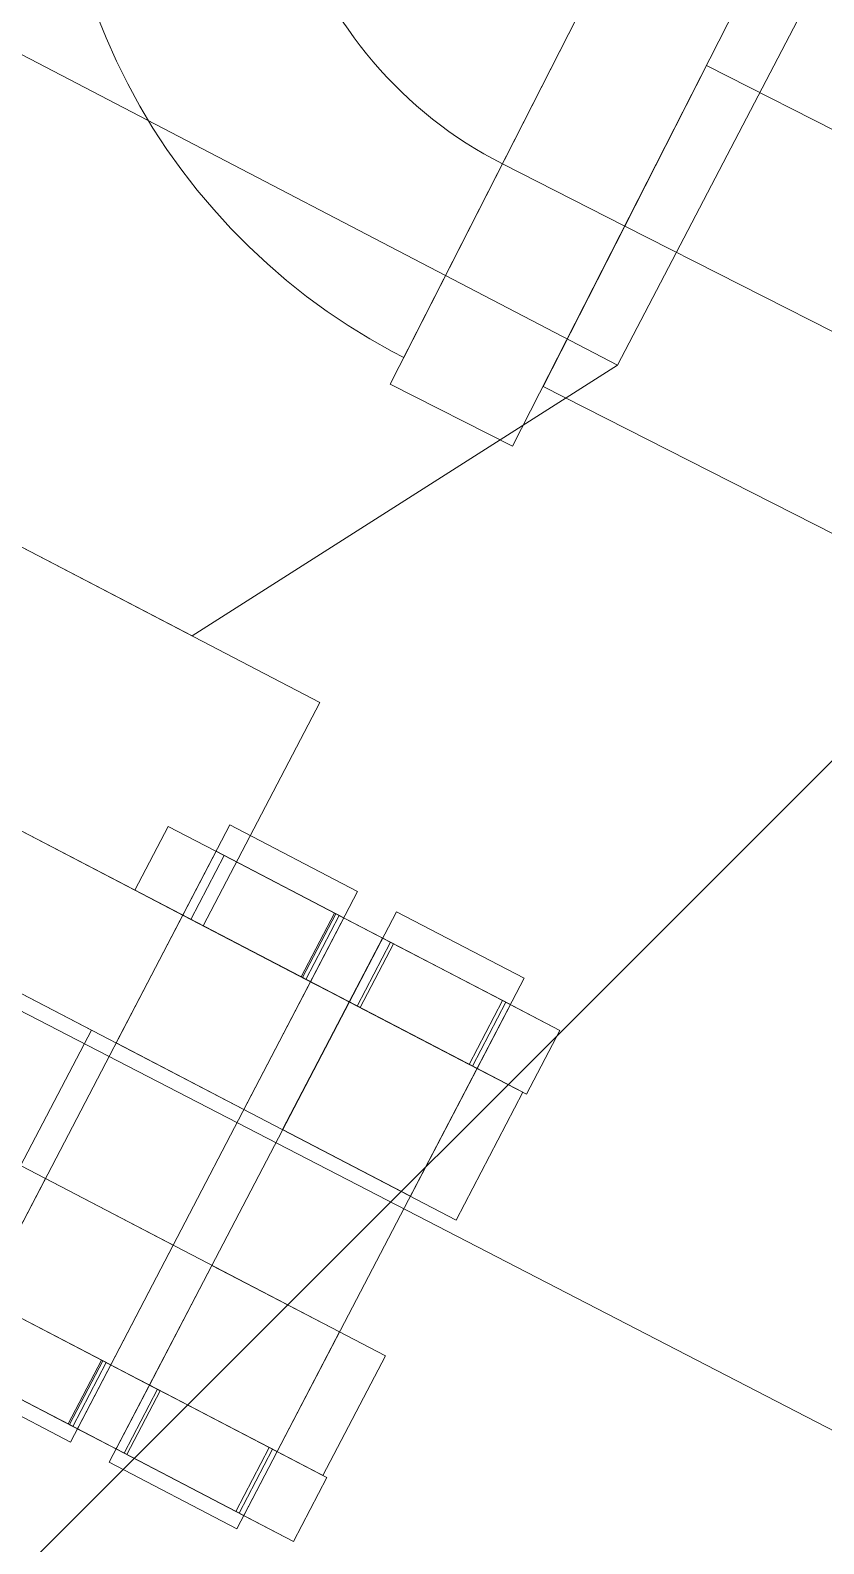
# Model space of a CAD drawing. Header units: metres. Extents: x -207 to 292, y -187 to 169.
# Drawn here: x -48.1936 to -48.0835, y -119.5841 to -119.3739 of the extents above; entities that cross this region are included whole.
import ezdxf

# ---------------------------------------------------------------- set-up
doc = ezdxf.new("R2010")
doc.units = ezdxf.units.M
for name, color, linetype, lineweight in [('A-ROOF-PATT', 7, 'Continuous', 9), ('M-EQPM', 7, 'Continuous', 9), ('P-PIPE', 7, 'Continuous', 9), ('P-PIPE-CNTR', 7, 'Continuous', 9)]:
    doc.layers.add(name, color=color, linetype=linetype, lineweight=lineweight)
doc.layers.add('PR10-ARQ-PL-001-Emplazamiento-C-1_dwg', color=7, linetype='Continuous', lineweight=9, true_color=0x767676)

# ---------------------------------------------------------------- blocks, each defined once
blk = doc.blocks.new('Bomba Centrifuga - Horizontal - Bomba Centrifuga - Horizontal-2291615-PLANTA EMPLAZAMIENTO ACTUALIZADO')
at = {"layer": 'M-EQPM'}
for p, q in [((0.0711041125250602, 0.2564377911898074), (0.0711041125250602, 0.3164377911898284)), ((-0.07110411252507502, 0.2564377911898507), (0.07110411252508002, 0.2564377911898507)), ((-0.07110411252507502, 0.2564377911898507), (0.07110411252508002, 0.2564377911898507)), ((0.03610411252501617, 0.1958160129248836), (0.0711041125250602, 0.2564377911898074)), ((-0.05610411252507842, 0.1958160129249356), (0.05610411252508343, 0.1958160129249356)), ((-0.05610411252507842, 0.1958160129249356), (0.05610411252508343, 0.1958160129249356)), ((-0.03610411252506998, 0.1958160129249356), (0.036104112525075, 0.1958160129249356)), ((-0.03610411252506998, 0.1958160129249356), (0.036104112525075, 0.1958160129249356)), ((0.05610411252508093, 0.1608160129248396), (0.05610411252501163, 0.1958160129248836)), ((0.05289644705240881, 0.1749477453830277), (0.05289644705240881, 0.08874494511309777)), ((0.05289644705240881, 0.1749477453830277), (0.05289644705240881, 0.08874494511309777)), ((0.07289644705242594, 0.1749477453830963), (0.05289644705242594, 0.1749477453830963)), ((0.07289644705242594, 0.1749477453830963), (0.05289644705242594, 0.1749477453830963)), ((0.07289644705242594, 0.1749477453830963), (0.05289644705242594, 0.1749477453830963)), ((0.07289644705242594, 0.1749477453830963), (0.05289644705242594, 0.1749477453830963)), ((0.07289644705240426, 0.08874494511313243), (0.07289644705240426, 0.1749477453830277)), ((0.07289644705240426, 0.08874494511313243), (0.07289644705240426, 0.1749477453830277)), ((0.07894900844661534, 0.1749477453830277), (0.07894900844658069, 0.08874494511309777)), ((0.098949008446622, 0.1749477453830963), (0.078949008446622, 0.1749477453830963)), ((0.098949008446622, 0.1749477453830963), (0.078949008446622, 0.1749477453830963)), ((0.09894900844657614, 0.08874494511313243), (0.09894900844657614, 0.1749477453830277)), ((0.05414644705242536, 0.1708160129249522), (0.04539671544480293, 0.1708160129249522)), ((0.04539671544480293, 0.1708160129249522), (0.05414644705242459, 0.1708160129249523)), ((0.04539671544480293, 0.1608160129249522), (0.04539671544480293, 0.1708160129249522)), ((0.05414644705242536, 0.1708160129249522), (0.04539671544480293, 0.1708160129249522)), ((0.04539671544480293, 0.1708160129249522), (0.05414644705242459, 0.1708160129249523)), ((0.04539671544480293, 0.1608160129249522), (0.04539671544480293, 0.1708160129249522)), ((0.05289644705240881, 0.1708160129248719), (0.05289644705237415, 0.1608160129248742)), ((0.05289644705242594, 0.1708160129249522), (0.07289644705242594, 0.1708160129249522)), ((0.05289644705242594, 0.1708160129249522), (0.07289644705242594, 0.1708160129249522)), ((0.05289644705240881, 0.1708160129248719), (0.05289644705237415, 0.1608160129248742)), ((0.05289644705242594, 0.1708160129249522), (0.07289644705242594, 0.1708160129249522)), ((0.05289644705242594, 0.1708160129249522), (0.07289644705242594, 0.1708160129249522)), ((0.05414644705242459, 0.1708160129249523), (0.07216507226637077, 0.1708160129249523)), ((0.07164644705242659, 0.1708160129249522), (0.05414644705242536, 0.1708160129249522)), ((0.05414644705242459, 0.1708160129249523), (0.05414644705242459, 0.1608160129249523)), ((0.05414644705242536, 0.1608160129249522), (0.05414644705242536, 0.1708160129249522)), ((0.05414644705242459, 0.1708160129249523), (0.07216507226637077, 0.1708160129249523)), ((0.07164644705242659, 0.1708160129249522), (0.05414644705242536, 0.1708160129249522)), ((0.05414644705242459, 0.1708160129249523), (0.05414644705242459, 0.1608160129249523)), ((0.05414644705242536, 0.1608160129249522), (0.05414644705242536, 0.1708160129249522)), ((0.08019900844662144, 0.1708160129249522), (0.07144927683899899, 0.1708160129249522)), ((0.07144927683899899, 0.1708160129249522), (0.08019900844662066, 0.1708160129249523)), ((0.07144927683899899, 0.1608160129249522), (0.07144927683899899, 0.1708160129249522)), ((0.08065549126702073, 0.1708160129249522), (0.07164644705242659, 0.1708160129249522)), ((0.07164644705242659, 0.1608160129249522), (0.07164644705242659, 0.1708160129249522)), ((0.08065549126702073, 0.1708160129249522), (0.07164644705242659, 0.1708160129249522)), ((0.07164644705242659, 0.1608160129249522), (0.07164644705242659, 0.1708160129249522)), ((0.07216507226637077, 0.1708160129249523), (0.08065549126702073, 0.1708160129249522)), ((0.07216507226637077, 0.1608160129249523), (0.07216507226637077, 0.1708160129249523)), ((0.07216507226637077, 0.1708160129249523), (0.08065549126702073, 0.1708160129249522)), ((0.07216507226637077, 0.1608160129249523), (0.07216507226637077, 0.1708160129249523)), ((0.07289644705240426, 0.1608160129248396), (0.07289644705240426, 0.1708160129249066)), ((0.07289644705240426, 0.1608160129248396), (0.07289644705240426, 0.1708160129249066)), ((0.07894900844654604, 0.1708160129248719), (0.07894900844661534, 0.1608160129248742)), ((0.078949008446622, 0.1708160129249522), (0.098949008446622, 0.1708160129249522)), ((0.078949008446622, 0.1708160129249522), (0.098949008446622, 0.1708160129249522)), ((0.08019900844662066, 0.1708160129249523), (0.09821763366056684, 0.1708160129249523)), ((0.09769900844662265, 0.1708160129249522), (0.08019900844662144, 0.1708160129249522)), ((0.08019900844662066, 0.1708160129249523), (0.08019900844662066, 0.1608160129249523)), ((0.08019900844662144, 0.1608160129249522), (0.08019900844662144, 0.1708160129249522)), ((0.08065549126702073, 0.1708160129249522), (0.08065549126702073, 0.1608160129249522)), ((0.08065549126702073, 0.1708160129249522), (0.08065549126702073, 0.1608160129249522)), ((0.1067080526612168, 0.1708160129249522), (0.09769900844662265, 0.1708160129249522)), ((0.09769900844662265, 0.1608160129249522), (0.09769900844662265, 0.1708160129249522)), ((0.09821763366056684, 0.1708160129249523), (0.1067080526612168, 0.1708160129249522)), ((0.09821763366056684, 0.1608160129249523), (0.09821763366056684, 0.1708160129249523)), ((0.0989490084466108, 0.1608160129249089), (0.09894900844654149, 0.1708160129249066)), ((0.1067080526612168, 0.1708160129249522), (0.1067080526612168, 0.1608160129249522)), ((-0.1061041125251212, 0.1608160129249522), (0.1061041125251262, 0.1608160129249522)), ((-0.1061041125251212, 0.1608160129249522), (0.1061041125251262, 0.1608160129249522)), ((-0.05610411252507842, 0.1608160129249522), (0.05610411252508343, 0.1608160129249522)), ((-0.05610411252507842, 0.1608160129249522), (0.05610411252508343, 0.1608160129249522)), ((0.05414644705242459, 0.1608160129249523), (0.04539671544480293, 0.1608160129249522)), ((0.04539671544480293, 0.1608160129249522), (0.05414644705242536, 0.1608160129249522)), ((0.05414644705242459, 0.1608160129249523), (0.04539671544480293, 0.1608160129249522)), ((0.04539671544480293, 0.1608160129249522), (0.05414644705242536, 0.1608160129249522)), ((0.07289644705242594, 0.1608160129249522), (0.05289644705242594, 0.1608160129249522)), ((0.07289644705242594, 0.1608160129249522), (0.05289644705242594, 0.1608160129249522)), ((0.07289644705242594, 0.1608160129249522), (0.05289644705242594, 0.1608160129249522)), ((0.07289644705242594, 0.1608160129249522), (0.05289644705242594, 0.1608160129249522)), ((0.05289644705237415, 0.1608160129248742), (0.05289644705240881, 0.1408160129249481)), ((0.05289644705237415, 0.1608160129248742), (0.05289644705240881, 0.1408160129249481)), ((0.05289644705242597, 0.1608160129249522), (0.07289644705242591, 0.1608160129249522)), ((0.05289644705242597, 0.1608160129249522), (0.07289644705242591, 0.1608160129249522)), ((0.05289644705242597, 0.1608160129249522), (0.07289644705242591, 0.1608160129249522)), ((0.05289644705242597, 0.1608160129249522), (0.07289644705242591, 0.1608160129249522)), ((0.05414644705242536, 0.1608160129249522), (0.07164644705242659, 0.1608160129249522)), ((0.07216507226637077, 0.1608160129249523), (0.05414644705242459, 0.1608160129249523)), ((0.05414644705242536, 0.1608160129249522), (0.07164644705242659, 0.1608160129249522)), ((0.07216507226637077, 0.1608160129249523), (0.05414644705242459, 0.1608160129249523)), ((0.08019900844662066, 0.1608160129249523), (0.07144927683899899, 0.1608160129249522)), ((0.07144927683899899, 0.1608160129249522), (0.08019900844662144, 0.1608160129249522)), ((0.07164644705242659, 0.1608160129249522), (0.08065549126702073, 0.1608160129249522)), ((0.07164644705242659, 0.1608160129249522), (0.08065549126702073, 0.1608160129249522)), ((0.08065549126702073, 0.1608160129249522), (0.07216507226637077, 0.1608160129249523)), ((0.08065549126702073, 0.1608160129249522), (0.07216507226637077, 0.1608160129249523)), ((0.07289644705240426, 0.1408160129249134), (0.07289644705240426, 0.1608160129248396)), ((0.07289644705240426, 0.1408160129249134), (0.07289644705240426, 0.1608160129248396)), ((0.098949008446622, 0.1608160129249522), (0.078949008446622, 0.1608160129249522)), ((0.098949008446622, 0.1608160129249522), (0.078949008446622, 0.1608160129249522)), ((0.07894900844661534, 0.1608160129248742), (0.07894900844654604, 0.1408160129249481)), ((0.07894900844662202, 0.1608160129249522), (0.09894900844662198, 0.1608160129249522)), ((0.07894900844662202, 0.1608160129249522), (0.09894900844662198, 0.1608160129249522)), ((0.08019900844662144, 0.1608160129249522), (0.09769900844662265, 0.1608160129249522)), ((0.09821763366056684, 0.1608160129249523), (0.08019900844662066, 0.1608160129249523)), ((0.09769900844662265, 0.1608160129249522), (0.1067080526612168, 0.1608160129249522)), ((0.1067080526612168, 0.1608160129249522), (0.09821763366056684, 0.1608160129249523)), ((0.0989490084466108, 0.1408160129249134), (0.0989490084466108, 0.1608160129249089)), ((0.1061041125251042, 0.1408160129249134), (0.1061041125250696, 0.1608160129249089)), ((-0.1061041125251212, 0.1408160129249741), (0.1061041125251262, 0.1408160129249741)), ((-0.1061041125251212, 0.1408160129249741), (0.1061041125251262, 0.1408160129249741)), ((-0.0490330447132742, 0.1408160129249741), (0.04903304471327921, 0.1408160129249741)), ((-0.0490330447132742, 0.1408160129249741), (0.04903304471327921, 0.1408160129249741)), ((0.04903304471323772, 0.1195660129249312), (0.04903304471327238, 0.1408160129249134)), ((0.07289644705242591, 0.1408160129249741), (0.05289644705242597, 0.1408160129249741)), ((0.07289644705242591, 0.1408160129249741), (0.05289644705242597, 0.1408160129249741)), ((0.07289644705242591, 0.1408160129249741), (0.05289644705242597, 0.1408160129249741)), ((0.07289644705242591, 0.1408160129249741), (0.05289644705242597, 0.1408160129249741)), ((0.09894900844662198, 0.1408160129249741), (0.07894900844662202, 0.1408160129249741)), ((0.09894900844662198, 0.1408160129249741), (0.07894900844662202, 0.1408160129249741)), ((-0.1061041125251472, 0.1195660129249659), (0.1061041125251522, 0.1195660129249659)), ((-0.1061041125251472, 0.1195660129249659), (0.1061041125251522, 0.1195660129249659)), ((0.05289644705237415, 0.1195660129249312), (0.05289644705240881, 0.1008160129249225)), ((0.05289644705237415, 0.1195660129249312), (0.05289644705240881, 0.1008160129249225)), ((0.05289644705242597, 0.1195660129249659), (0.07289644705242591, 0.1195660129249659)), ((0.05289644705242597, 0.1195660129249659), (0.07289644705242591, 0.1195660129249659)), ((0.05289644705242597, 0.1195660129249659), (0.07289644705242591, 0.1195660129249659)), ((0.05289644705242597, 0.1195660129249659), (0.07289644705242591, 0.1195660129249659)), ((0.07289644705233496, 0.1008160129249225), (0.07289644705240426, 0.1195660129249312)), ((0.07289644705233496, 0.1008160129249225), (0.07289644705240426, 0.1195660129249312)), ((0.07894900844658069, 0.1195660129249312), (0.07894900844654604, 0.1008160129249225)), ((0.07894900844662202, 0.1195660129249659), (0.09894900844662198, 0.1195660129249659)), ((0.07894900844662202, 0.1195660129249659), (0.09894900844662198, 0.1195660129249659)), ((0.0989490084466108, 0.1008160129249225), (0.09894900844657614, 0.1195660129249312)), ((0.1061041125251042, 0.1008160129249225), (0.1061041125251042, 0.1195660129249312)), ((-0.1061041125251472, 0.1008160129249658), (0.1061041125251522, 0.1008160129249658)), ((-0.1061041125251472, 0.1008160129249658), (0.1061041125251522, 0.1008160129249658)), ((0.05289644705242594, 0.1008160129249659), (0.07289644705242594, 0.1008160129249659)), ((0.05289644705242594, 0.1008160129249659), (0.07289644705242594, 0.1008160129249659)), ((0.05289644705242594, 0.1008160129249659), (0.07289644705242594, 0.1008160129249659)), ((0.05289644705242594, 0.1008160129249659), (0.07289644705242594, 0.1008160129249659)), ((0.07289644705242591, 0.1008160129249658), (0.05289644705242597, 0.1008160129249658)), ((0.07289644705242591, 0.1008160129249658), (0.05289644705242597, 0.1008160129249658)), ((0.07289644705242591, 0.1008160129249658), (0.05289644705242597, 0.1008160129249658)), ((0.07289644705242591, 0.1008160129249658), (0.05289644705242597, 0.1008160129249658)), ((0.05414644705242459, 0.1008160129249658), (0.07216507226637077, 0.1008160129249658)), ((0.07164644705242659, 0.1008160129249659), (0.05414644705242536, 0.1008160129249659)), ((0.05414644705242459, 0.1008160129249658), (0.07216507226637077, 0.1008160129249658)), ((0.07164644705242659, 0.1008160129249659), (0.05414644705242536, 0.1008160129249659)), ((0.08019900844662144, 0.1008160129249659), (0.07144927683899899, 0.1008160129249659)), ((0.07144927683899899, 0.1008160129249659), (0.08019900844662066, 0.1008160129249658)), ((0.07144927683899899, 0.09081601292496583), (0.07144927683899899, 0.1008160129249659)), ((0.08065549126702073, 0.1008160129249659), (0.07164644705242659, 0.1008160129249659)), ((0.07164644705242659, 0.09081601292496587), (0.07164644705242659, 0.1008160129249659)), ((0.08065549126702073, 0.1008160129249659), (0.07164644705242659, 0.1008160129249659)), ((0.07164644705242659, 0.09081601292496587), (0.07164644705242659, 0.1008160129249659)), ((0.07216507226637077, 0.1008160129249658), (0.08065549126702073, 0.1008160129249659)), ((0.07216507226637077, 0.0908160129249658), (0.07216507226637077, 0.1008160129249658)), ((0.07216507226637077, 0.1008160129249658), (0.08065549126702073, 0.1008160129249659)), ((0.07216507226637077, 0.0908160129249658), (0.07216507226637077, 0.1008160129249658)), ((0.07289644705240426, 0.09081601292489014), (0.07289644705233496, 0.1008160129249225)), ((0.07289644705240426, 0.09081601292489014), (0.07289644705233496, 0.1008160129249225)), ((0.07894900844654604, 0.1008160129249225), (0.07894900844661534, 0.09081601292489014)), ((0.078949008446622, 0.1008160129249659), (0.098949008446622, 0.1008160129249659)), ((0.078949008446622, 0.1008160129249659), (0.098949008446622, 0.1008160129249659)), ((0.09894900844662198, 0.1008160129249658), (0.07894900844662202, 0.1008160129249658)), ((0.09894900844662198, 0.1008160129249658), (0.07894900844662202, 0.1008160129249658)), ((0.08019900844662066, 0.1008160129249658), (0.09821763366056684, 0.1008160129249658)), ((0.09769900844662265, 0.1008160129249659), (0.08019900844662144, 0.1008160129249659)), ((0.08019900844662144, 0.09081601292496587), (0.08019900844662144, 0.1008160129249659)), ((0.08019900844662066, 0.1008160129249658), (0.08019900844662066, 0.0908160129249658)), ((0.08065549126702073, 0.1008160129249659), (0.08065549126702073, 0.09081601292496583)), ((0.08065549126702073, 0.1008160129249659), (0.08065549126702073, 0.09081601292496583)), ((0.1067080526612168, 0.1008160129249659), (0.09769900844662265, 0.1008160129249659)), ((0.09769900844662265, 0.09081601292496587), (0.09769900844662265, 0.1008160129249659)), ((0.09821763366056684, 0.1008160129249658), (0.1067080526612168, 0.1008160129249659)), ((0.09821763366056684, 0.0908160129249658), (0.09821763366056684, 0.1008160129249658)), ((0.0989490084466108, 0.09081601292489014), (0.0989490084466108, 0.1008160129249225)), ((0.1067080526612168, 0.1008160129249659), (0.1067080526612168, 0.09081601292496583)), ((0.07289644705242594, 0.09081601292496583), (0.05289644705242594, 0.09081601292496583)), ((0.07289644705242594, 0.09081601292496583), (0.05289644705242594, 0.09081601292496583)), ((0.07289644705242594, 0.09081601292496583), (0.05289644705242594, 0.09081601292496583)), ((0.07289644705242594, 0.09081601292496583), (0.05289644705242594, 0.09081601292496583)), ((0.05414644705242536, 0.09081601292496587), (0.07164644705242659, 0.09081601292496587)), ((0.07216507226637077, 0.0908160129249658), (0.05414644705242459, 0.0908160129249658)), ((0.05414644705242536, 0.09081601292496587), (0.07164644705242659, 0.09081601292496587)), ((0.07216507226637077, 0.0908160129249658), (0.05414644705242459, 0.0908160129249658)), ((0.08019900844662066, 0.0908160129249658), (0.07144927683899899, 0.09081601292496583)), ((0.07144927683899899, 0.09081601292496583), (0.08019900844662144, 0.09081601292496587)), ((0.07164644705242659, 0.09081601292496587), (0.08065549126702073, 0.09081601292496583)), ((0.07164644705242659, 0.09081601292496587), (0.08065549126702073, 0.09081601292496583)), ((0.08065549126702073, 0.09081601292496583), (0.07216507226637077, 0.0908160129249658)), ((0.08065549126702073, 0.09081601292496583), (0.07216507226637077, 0.0908160129249658)), ((0.098949008446622, 0.09081601292496583), (0.078949008446622, 0.09081601292496583)), ((0.098949008446622, 0.09081601292496583), (0.078949008446622, 0.09081601292496583)), ((0.08019900844662144, 0.09081601292496587), (0.09769900844662265, 0.09081601292496587)), ((0.09821763366056684, 0.0908160129249658), (0.08019900844662066, 0.0908160129249658)), ((0.09769900844662265, 0.09081601292496587), (0.1067080526612168, 0.09081601292496583)), ((0.1067080526612168, 0.09081601292496583), (0.09821763366056684, 0.0908160129249658)), ((0.05289644705242594, 0.08874494511315063), (0.07289644705242594, 0.08874494511315063)), ((0.05289644705242594, 0.08874494511315063), (0.07289644705242594, 0.08874494511315063)), ((0.05289644705242594, 0.08874494511315063), (0.07289644705242594, 0.08874494511315063)), ((0.05289644705242594, 0.08874494511315063), (0.07289644705242594, 0.08874494511315063)), ((0.078949008446622, 0.08874494511315063), (0.098949008446622, 0.08874494511315063)), ((0.078949008446622, 0.08874494511315063), (0.098949008446622, 0.08874494511315063))]:
    blk.add_line(p, q, dxfattribs=at)
for centre, radius, start, end in [((0, 0.001346170103430268), 0.10114154695199, 359.9999999999996, 179.9999999999998), ((0, 0.001346170103430268), 0.1011415469519899, 4.198332179531842e-13, 180.0000000000003), ((8.662937034387142e-15, 0.001346170103430336), 0.10114154695199, 359.9999999999996, 179.9999999999998), ((8.662937034387142e-15, 0.001346170103430336), 0.1011415469519899, 4.134721085902572e-13, 180.0000000000002)]:
    blk.add_arc(centre, radius, start, end, dxfattribs=at)
blk = doc.blocks.new('Plastico - Codo - PL - Codo-2303329-PLANTA EMPLAZAMIENTO ACTUALIZADO')
at = {"layer": 'P-PIPE'}
for p, q in [((0.0335520548903146, 0.07813243506915965), (-0.03507545578708662, 0.07746050734746317)), ((0.0335520548903146, 0.07813243506915965), (-0.03507545578708662, 0.07746050734746317)), ((0.03373856332541445, 0.0590833480935742), (0.03355205489042528, 0.07813243506914697)), ((-0.03507545578706368, 0.07746050734742112), (-0.0348889473520052, 0.05841142037184836)), ((-0.03488894735212275, 0.05841142037187069), (0.03373856332527846, 0.05908334809356717)), ((-0.03488894735212275, 0.05841142037187069), (0.03373856332527846, 0.05908334809356717)), ((-0.03073624639144361, 0.05845207921069275), (0.02958586236459929, 0.0590426892547451)), ((-0.03073624639144361, 0.05845207921069275), (0.02958586236459929, 0.0590426892547451)), ((-0.05875019999991019, 0.03431539999995666), (-0.07780019999994484, 0.03431539999999132)), ((-0.07780019999999346, 0.03431539999999157), (-0.07780019999999346, -0.03431540000000843)), ((-0.07780019999999346, 0.03431539999999157), (-0.07780019999999346, -0.03431540000000843)), ((-0.05875019999999348, -0.03431540000000843), (-0.05875019999999348, 0.03431539999999157)), ((-0.05875019999999348, -0.03431540000000843), (-0.05875019999999348, 0.03431539999999157)), ((-0.05875019999999347, 0.0301624999999916), (-0.05875019999999347, -0.03016250000000841)), ((-0.05875019999999347, 0.0301624999999916), (-0.05875019999999347, -0.03016250000000841)), ((-0.07780019999994484, -0.03431540000002597), (-0.05875019999987553, -0.03431539999999132))]:
    blk.add_line(p, q, dxfattribs=at)
at = {"layer": 'P-PIPE', "flags": 128}
for points in [[(-0.05875019999987553, -0.0301625000000462), (-0.05521753036819455, -0.03009183718541099), (-0.05169051225436661, -0.02987996178708145), (-0.04817478813491061, -0.02952721276041866), (-0.04467598241847354, -0.02903415442861533), (-0.04119969244784561, -0.02840157557987914), (-0.03775147954532486, -0.02763048820531212), (-0.034336860116158, -0.02672212588036219), (-0.03096129682280953, -0.02567794179092089), (-0.02763018984655309, -0.0244996064086763), (-0.02434886824795913, -0.02318900481908204), (-0.02112258144166381, -0.02174823370488793), (-0.01795649079827535, -0.02017959799268247), (-0.01485566138738222, -0.01848560716494185), (-0.01182505387458832, -0.01666897124562502), (-0.00886951658546568, -0.01473259646465085), (-0.005993777749141828, -0.01267958060860383), (-0.003202437934238969, -0.01051320806487565), (-0.0004999626892238666, -0.00823694456745534), (0.002109324602193556, -0.005854431652372296), (0.004621249636994708, -0.003369480831975125), (0.007031793870798629, -0.0007860674975407165), (0.00933710094718199, 0.001891675440742256), (0.0115334828665912, 0.004659464165361533), (0.01361742588649559, 0.00751287080480006), (0.01558559614255928, 0.01044733051711564), (0.01743484498223834, 0.01345814879276222), (0.01916221400186278, 0.01654050896473255), (0.02076493977958025, 0.01968947991434461), (0.02224045829591423, 0.0229000239598161), (0.02358640903611513, 0.02616700491553329), (0.02480063876598806, 0.0294851963088815), (0.02588120497707359, 0.03284928974150398), (0.02682637899400861, 0.03625390338150983), (0.02763464873987441, 0.03969359057335915), (0.02830472115551247, 0.04316284855132235), (0.0288355242680952, 0.04665612724272215), (0.02922620890576372, 0.05016783814682022), (0.02947615005646157, 0.05369236327521085), (0.02958494786770689, 0.05722406413972204), (0.02958586236469482, 0.05904268925473416)], [(-0.03073624639135487, 0.05845207921068841), (-0.03074768617606142, 0.05733160046086815), (-0.03080392400934589, 0.05621247544392736), (-0.03090486992262222, 0.05509649452116237), (-0.03105036242405176, 0.05398544302396031), (-0.03124016875659481, 0.05288109839766349), (-0.03147398527058622, 0.05178522735822016), (-0.0317514379096222, 0.05069958306536428), (-0.03207208280851091, 0.04962590231849199), (-0.0324354070039105, 0.04856590277773012), (-0.0328408292545706, 0.04752128021615645), (-0.03328770097135066, 0.04649370580708765), (-0.03377530725490115, 0.04548482345041967), (-0.03430286803917124, 0.04449624714259472), (-0.03486953933939158, 0.04352955839487277), (-0.03547441460241817, 0.04258630370309557), (-0.03611652615683879, 0.04166799207344784), (-0.0367948467611438, 0.0407760926087205), (-0.0375082912470506, 0.03991203215770929), (-0.03825571825562556, 0.03907719303298136), (-0.0390359320630846, 0.03827291079884626), (-0.03984768449377762, 0.03750047213542221), (-0.04068967691689149, 0.03676111277976779), (-0.04156056232423826, 0.03605601554910372), (-0.04245894748497003, 0.03538630844861946), (-0.04338339517437953, 0.03475306286684481), (-0.04433242647345933, 0.0341572918615666), (-0.04530452313457672, 0.03359994853930493), (-0.04629813001042267, 0.03308192453049778), (-0.04731165754197264, 0.03260404856306168), (-0.04834348430140517, 0.03216708513654658), (-0.04939195958588916, 0.03177173329931029), (-0.05045540605870547, 0.03141862552992543), (-0.05153212243240105, 0.03110832672548695), (-0.05262038619040659, 0.03084133329789456), (-0.05371845634299398, 0.03061807237960002), (-0.05482457621189078, 0.03043890114058649), (-0.05593697624150728, 0.03030410621658011), (-0.05705387682904866, 0.03021390325057264), (-0.05817349117174526, 0.03016843654817522), (-0.05875019999987553, 0.0301624999999769)]]:
    blk.add_lwpolyline(points, dxfattribs=at)
blk = doc.blocks.new('YADRAN_LASQUEMAS_ARQ_MO_003_ESTANQUE CABECERA_rvt-1-PLANTA EMPLAZAMIENTO ACTUALIZADO')
at = {"layer": 'A-ROOF-PATT', "true_color": 0x008040}
h = blk.add_hatch(dxfattribs=at)
h.set_pattern_fill('FP_31', color=116, style=0, pattern_type=2)
h.set_pattern_definition([(152.653, (-52.507, -103.883), (-0.1607824179589069, -0.3108842454600865), [])])
h.paths.add_polyline_path([(-48.31353299491367, -124.1428032034035), (-40.92712681399675, -109.8606392729248), (-43.26069009777545, -108.653774098518), (-50.64709627869237, -122.9359380289967)])
at = {"layer": 'P-PIPE'}
for p, q in [((-48.09974038987191, -119.3787988443517), (-48.11107875452239, -119.4010798112753)), ((-48.09974038987191, -119.3787988443517), (-48.11107875452239, -119.4010798112753)), ((-47.98976658194747, -119.4347624450573), (-48.09974038987196, -119.3787988443518)), ((-48.11107875452239, -119.4010798112753), (-48.12241711917285, -119.423360778199)), ((-48.11107875452239, -119.4010798112753), (-48.12241711917286, -119.423360778199)), ((-48.1224171191729, -119.4233607781991), (-48.01244331124845, -119.4793243789046))]:
    blk.add_line(p, q, dxfattribs=at)
at = {"layer": 'P-PIPE-CNTR'}
for p, q in [((-48.12805685131818, -119.3924399774117), (-48.11107875452236, -119.4010798112753)), ((-48.00110494659791, -119.4570434119808), (-48.11107875452237, -119.4010798112753)), ((-48.00110494659791, -119.4570434119808), (-48.11107875452237, -119.4010798112753))]:
    blk.add_line(p, q, dxfattribs=at)
blk.add_arc((-48.10167120854879, -119.340589675192), 0.05817779631979985, 152.4683519935961, 243.029313510207, dxfattribs=at)
at = {"layer": 'M-EQPM', "lineweight": 9, "rotation": 332.4683519935969}
blk.add_blockref('Bomba Centrifuga - Horizontal - Bomba Centrifuga - Horizontal-2291615-PLANTA EMPLAZAMIENTO ACTUALIZADO', (-48.29364643262279, -119.6149269258327), dxfattribs=at)
at = {"layer": 'P-PIPE', "lineweight": 9, "rotation": 242.4683519935963}
blk.add_blockref('Plastico - Codo - PL - Codo-2303329-PLANTA EMPLAZAMIENTO ACTUALIZADO', (-48.18041730183649, -119.3657947297761), dxfattribs=at)
blk = doc.blocks.new('PR10-ARQ-PL-001-Emplazamiento-C-1_dwg-674643-PLANTA EMPLAZAMIENTO ACTUALIZADO')
at = {"lineweight": 9, "true_color": 0x0000ff}
h = blk.add_hatch(dxfattribs=at)
h.set_pattern_fill('FP_4', color=5, style=0, pattern_type=2)
h.set_pattern_definition([(45, (0, 0), (-0.2245064030267289, 0.2245064030267289), [])])
h.paths.add_polyline_path([(-45.56583217211071, -124.684877562523), (-38.40879702515903, -111.054182547331), (-43.30232214681806, -108.5605525243283), (-50.4544364735367, -122.1937550795936), (-45.6106560934458, -124.6620363032747)])

msp = doc.modelspace()

# ---------------------------------------------------------------- block references
at = {"lineweight": 5}
msp.add_blockref('YADRAN_LASQUEMAS_ARQ_MO_003_ESTANQUE CABECERA_rvt-1-PLANTA EMPLAZAMIENTO ACTUALIZADO', (0, 0), dxfattribs=at)
at = {"layer": 'PR10-ARQ-PL-001-Emplazamiento-C-1_dwg', "color": 7}
msp.add_blockref('PR10-ARQ-PL-001-Emplazamiento-C-1_dwg-674643-PLANTA EMPLAZAMIENTO ACTUALIZADO', (0, 0), dxfattribs=at)

doc.saveas('drawing.dxf')
